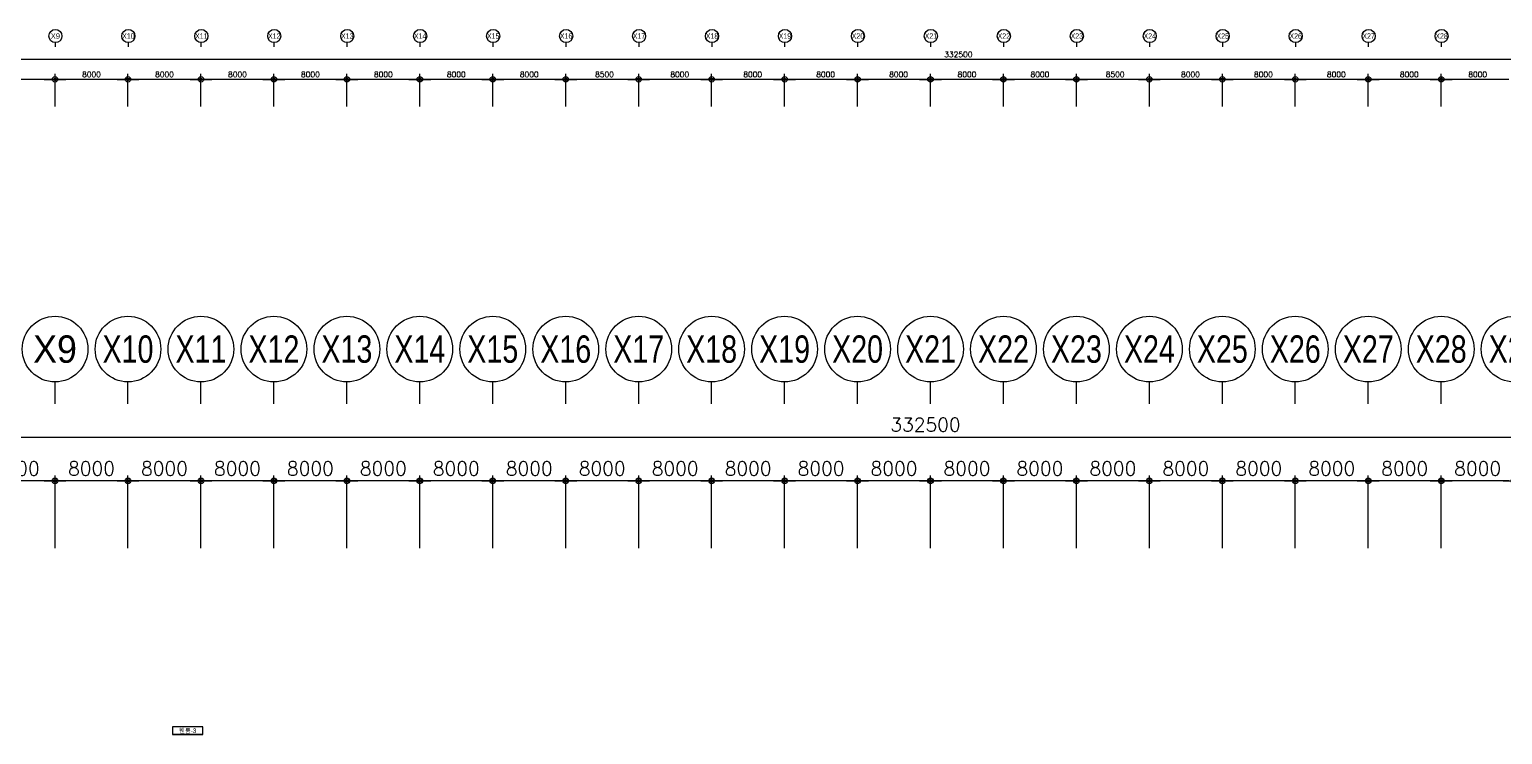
# Model space of a CAD drawing. Header units: millimetres. Extents: x -7614 to 421357, y 85218 to 341757.
# Drawn here: x 145365 to 306895, y 264495 to 341757 of the extents above; entities that cross this region are included whole.
import ezdxf
from ezdxf.enums import TextEntityAlignment as Align

# ---------------------------------------------------------------- set-up
doc = ezdxf.new("R2010")
doc.units = ezdxf.units.MM
doc.header["$LTSCALE"] = 600
doc.header["$MEASUREMENT"] = 0
doc.layers.get('0').update_dxf_attribs({"linetype": 'CONTINUOUS', "lineweight": 0})
doc.layers.get('DEFPOINTS').update_dxf_attribs({"linetype": 'CONTINUOUS'})
for name, color, linetype in [('e-plan', 9, 'CONTINUOUS'), ('e-room-box', 7, 'CONTINUOUS'), ('e-text', 6, 'CONTINUOUS')]:
    doc.layers.add(name, color=color, linetype=linetype)
doc.styles.add('htw', font='Dotum.ttf')
doc.styles.add('kiahn', font='romans.shx', dxfattribs={"bigfont": 'cadhs.shx'})
doc.styles.add('YS1-UNIT$0$kiahn', font='romans.shx', dxfattribs={"bigfont": 'WHGTXT.shx'})
doc.styles.add('돋움', font='Dotum.ttf')
doc.dimstyles.new('YS1-UNIT$0$KIAHN', dxfattribs={"dimscale": 0.5, "dimtxt": 2.5, "dimasz": 1, "dimexe": 1, "dimexo": 1, "dimgap": 1, "dimtad": 1, "dimdec": 0, "dimzin": 1, "dimdsep": 46, "dimtxsty": 'YS1-UNIT$0$kiahn', "dimblk1": 'YS1-UNIT$0$DIMDOT', "dimblk2": 'YS1-UNIT$0$DIMDOT', "dimsah": 1, "dimcen": 0, "dimadec": 0, "dimazin": 0, "dimtfac": 1, "dimtdec": 0, "dimtix": 1, "dimtmove": 2, "dimatfit": 3, "dimldrblk": 'YS1-UNIT$0$DIMDOT', "dimfxl": 1, "dimtolj": 1, "dimtzin": 1, "dimarcsym": 0})

# ---------------------------------------------------------------- blocks, each defined once
blk = doc.blocks.new('YS1-UNIT$0$DIMDOT')
blk.add_line((-2, 0), (2, 0))
for radius in [0.5, 0.25]:
    blk.add_circle((0, 0), radius)
blk = doc.blocks.new('*D24')
at = {"layer": 'DEFPOINTS', "color": 0, "transparency": 16777216}
for p in [(-275440, 34020), (-275440, 26034), (-266940, 26034)]:
    blk.add_point(p, dxfattribs=at)
at = {"layer": 'e-plan', "color": 0, "lineweight": -2, "transparency": 16777216}
for p, q in [((-275440, 26634), (-275440, 34620)), ((-267540, 34020), (-274840, 34020)), ((-266940, 26634), (-266940, 34620))]:
    blk.add_line(p, q, dxfattribs=at)
at = {"layer": 'e-plan', "color": 0, "lineweight": -2, "transparency": 16777216, "xscale": 600, "yscale": 600, "zscale": 600, "rotation": 180}
blk.add_blockref('YS1-UNIT$0$DIMDOT', (-275440, 34020), dxfattribs=at)
at = {"layer": 'e-plan', "color": 0, "lineweight": -2, "transparency": 16777216, "xscale": 600, "yscale": 600, "zscale": 600}
blk.add_blockref('YS1-UNIT$0$DIMDOT', (-266940, 34020), dxfattribs=at)
at = {"layer": 'e-plan', "color": 0, "transparency": 16777216, "insert": (-271190, 35370), "char_height": 1500, "attachment_point": 5, "style": 'kiahn'}
blk.add_mtext('\\A1;8500', dxfattribs=at)
blk = doc.blocks.new('*D25')
at = {"layer": 'DEFPOINTS', "color": 0, "transparency": 16777216}
for p in [(-266940, 34020), (-266940, 26034), (-258940, 26034)]:
    blk.add_point(p, dxfattribs=at)
at = {"layer": 'e-plan', "color": 0, "lineweight": -2, "transparency": 16777216}
for p, q in [((-266940, 26634), (-266940, 34620)), ((-259540, 34020), (-266340, 34020)), ((-258940, 26634), (-258940, 34620))]:
    blk.add_line(p, q, dxfattribs=at)
at = {"layer": 'e-plan', "color": 0, "lineweight": -2, "transparency": 16777216, "xscale": 600, "yscale": 600, "zscale": 600, "rotation": 180}
blk.add_blockref('YS1-UNIT$0$DIMDOT', (-266940, 34020), dxfattribs=at)
at = {"layer": 'e-plan', "color": 0, "lineweight": -2, "transparency": 16777216, "xscale": 600, "yscale": 600, "zscale": 600}
blk.add_blockref('YS1-UNIT$0$DIMDOT', (-258940, 34020), dxfattribs=at)
at = {"layer": 'e-plan', "color": 0, "transparency": 16777216, "insert": (-262940, 35370), "char_height": 1500, "attachment_point": 5, "style": 'kiahn'}
blk.add_mtext('\\A1;8000', dxfattribs=at)
blk = doc.blocks.new('*D26')
at = {"layer": 'DEFPOINTS', "color": 0, "transparency": 16777216}
for p in [(-250940, 34020), (-250940, 26034), (-242940, 26034)]:
    blk.add_point(p, dxfattribs=at)
at = {"layer": 'e-plan', "color": 0, "lineweight": -2, "transparency": 16777216}
for p, q in [((-250940, 26634), (-250940, 34620)), ((-243540, 34020), (-250340, 34020)), ((-242940, 26634), (-242940, 34620))]:
    blk.add_line(p, q, dxfattribs=at)
at = {"layer": 'e-plan', "color": 0, "lineweight": -2, "transparency": 16777216, "xscale": 600, "yscale": 600, "zscale": 600, "rotation": 180}
blk.add_blockref('YS1-UNIT$0$DIMDOT', (-250940, 34020), dxfattribs=at)
at = {"layer": 'e-plan', "color": 0, "lineweight": -2, "transparency": 16777216, "xscale": 600, "yscale": 600, "zscale": 600}
blk.add_blockref('YS1-UNIT$0$DIMDOT', (-242940, 34020), dxfattribs=at)
at = {"layer": 'e-plan', "color": 0, "transparency": 16777216, "insert": (-246940, 35370), "char_height": 1500, "attachment_point": 5, "style": 'kiahn'}
blk.add_mtext('\\A1;8000', dxfattribs=at)
blk = doc.blocks.new('*D27')
at = {"layer": 'DEFPOINTS', "color": 0, "transparency": 16777216}
for p in [(-258940, 34020), (-258940, 26034), (-250940, 26034)]:
    blk.add_point(p, dxfattribs=at)
at = {"layer": 'e-plan', "color": 0, "lineweight": -2, "transparency": 16777216}
for p, q in [((-258940, 26634), (-258940, 34620)), ((-251540, 34020), (-258340, 34020)), ((-250940, 26634), (-250940, 34620))]:
    blk.add_line(p, q, dxfattribs=at)
at = {"layer": 'e-plan', "color": 0, "lineweight": -2, "transparency": 16777216, "xscale": 600, "yscale": 600, "zscale": 600, "rotation": 180}
blk.add_blockref('YS1-UNIT$0$DIMDOT', (-258940, 34020), dxfattribs=at)
at = {"layer": 'e-plan', "color": 0, "lineweight": -2, "transparency": 16777216, "xscale": 600, "yscale": 600, "zscale": 600}
blk.add_blockref('YS1-UNIT$0$DIMDOT', (-250940, 34020), dxfattribs=at)
at = {"layer": 'e-plan', "color": 0, "transparency": 16777216, "insert": (-254940, 35370), "char_height": 1500, "attachment_point": 5, "style": 'kiahn'}
blk.add_mtext('\\A1;8000', dxfattribs=at)
blk = doc.blocks.new('*D28')
at = {"layer": 'DEFPOINTS', "color": 0, "transparency": 16777216}
for p in [(-242940, 34020), (-242940, 26034), (-234940, 26034)]:
    blk.add_point(p, dxfattribs=at)
at = {"layer": 'e-plan', "color": 0, "lineweight": -2, "transparency": 16777216}
for p, q in [((-242940, 26634), (-242940, 34620)), ((-235540, 34020), (-242340, 34020)), ((-234940, 26634), (-234940, 34620))]:
    blk.add_line(p, q, dxfattribs=at)
at = {"layer": 'e-plan', "color": 0, "lineweight": -2, "transparency": 16777216, "xscale": 600, "yscale": 600, "zscale": 600, "rotation": 180}
blk.add_blockref('YS1-UNIT$0$DIMDOT', (-242940, 34020), dxfattribs=at)
at = {"layer": 'e-plan', "color": 0, "lineweight": -2, "transparency": 16777216, "xscale": 600, "yscale": 600, "zscale": 600}
blk.add_blockref('YS1-UNIT$0$DIMDOT', (-234940, 34020), dxfattribs=at)
at = {"layer": 'e-plan', "color": 0, "transparency": 16777216, "insert": (-238940, 35370), "char_height": 1500, "attachment_point": 5, "style": 'kiahn'}
blk.add_mtext('\\A1;8000', dxfattribs=at)
blk = doc.blocks.new('*D29')
at = {"layer": 'DEFPOINTS', "color": 0, "transparency": 16777216}
for p in [(-234940, 34020), (-234940, 26034), (-226940, 26034)]:
    blk.add_point(p, dxfattribs=at)
at = {"layer": 'e-plan', "color": 0, "lineweight": -2, "transparency": 16777216}
for p, q in [((-234940, 26634), (-234940, 34620)), ((-227540, 34020), (-234340, 34020)), ((-226940, 26634), (-226940, 34620))]:
    blk.add_line(p, q, dxfattribs=at)
at = {"layer": 'e-plan', "color": 0, "lineweight": -2, "transparency": 16777216, "xscale": 600, "yscale": 600, "zscale": 600, "rotation": 180}
blk.add_blockref('YS1-UNIT$0$DIMDOT', (-234940, 34020), dxfattribs=at)
at = {"layer": 'e-plan', "color": 0, "lineweight": -2, "transparency": 16777216, "xscale": 600, "yscale": 600, "zscale": 600}
blk.add_blockref('YS1-UNIT$0$DIMDOT', (-226940, 34020), dxfattribs=at)
at = {"layer": 'e-plan', "color": 0, "transparency": 16777216, "insert": (-230940, 35370), "char_height": 1500, "attachment_point": 5, "style": 'kiahn'}
blk.add_mtext('\\A1;8000', dxfattribs=at)
blk = doc.blocks.new('*D30')
at = {"layer": 'DEFPOINTS', "color": 0, "transparency": 16777216}
for p in [(-210940, 34020), (-210940, 26034), (-202940, 26034)]:
    blk.add_point(p, dxfattribs=at)
at = {"layer": 'e-plan', "color": 0, "lineweight": -2, "transparency": 16777216}
for p, q in [((-210940, 26634), (-210940, 34620)), ((-203540, 34020), (-210340, 34020)), ((-202940, 26634), (-202940, 34620))]:
    blk.add_line(p, q, dxfattribs=at)
at = {"layer": 'e-plan', "color": 0, "lineweight": -2, "transparency": 16777216, "xscale": 600, "yscale": 600, "zscale": 600, "rotation": 180}
blk.add_blockref('YS1-UNIT$0$DIMDOT', (-210940, 34020), dxfattribs=at)
at = {"layer": 'e-plan', "color": 0, "lineweight": -2, "transparency": 16777216, "xscale": 600, "yscale": 600, "zscale": 600}
blk.add_blockref('YS1-UNIT$0$DIMDOT', (-202940, 34020), dxfattribs=at)
at = {"layer": 'e-plan', "color": 0, "transparency": 16777216, "insert": (-206940, 35370), "char_height": 1500, "attachment_point": 5, "style": 'kiahn'}
blk.add_mtext('\\A1;8000', dxfattribs=at)
blk = doc.blocks.new('*D31')
at = {"layer": 'DEFPOINTS', "color": 0, "transparency": 16777216}
for p in [(-226940, 34020), (-226940, 26034), (-218940, 26034)]:
    blk.add_point(p, dxfattribs=at)
at = {"layer": 'e-plan', "color": 0, "lineweight": -2, "transparency": 16777216}
for p, q in [((-226940, 26634), (-226940, 34620)), ((-219540, 34020), (-226340, 34020)), ((-218940, 26634), (-218940, 34620))]:
    blk.add_line(p, q, dxfattribs=at)
at = {"layer": 'e-plan', "color": 0, "lineweight": -2, "transparency": 16777216, "xscale": 600, "yscale": 600, "zscale": 600, "rotation": 180}
blk.add_blockref('YS1-UNIT$0$DIMDOT', (-226940, 34020), dxfattribs=at)
at = {"layer": 'e-plan', "color": 0, "lineweight": -2, "transparency": 16777216, "xscale": 600, "yscale": 600, "zscale": 600}
blk.add_blockref('YS1-UNIT$0$DIMDOT', (-218940, 34020), dxfattribs=at)
at = {"layer": 'e-plan', "color": 0, "transparency": 16777216, "insert": (-222940, 35370), "char_height": 1500, "attachment_point": 5, "style": 'kiahn'}
blk.add_mtext('\\A1;8000', dxfattribs=at)
blk = doc.blocks.new('*D32')
at = {"layer": 'DEFPOINTS', "color": 0, "transparency": 16777216}
for p in [(-218940, 34020), (-218940, 26034), (-210940, 26034)]:
    blk.add_point(p, dxfattribs=at)
at = {"layer": 'e-plan', "color": 0, "lineweight": -2, "transparency": 16777216}
for p, q in [((-218940, 26634), (-218940, 34620)), ((-211540, 34020), (-218340, 34020)), ((-210940, 26634), (-210940, 34620))]:
    blk.add_line(p, q, dxfattribs=at)
at = {"layer": 'e-plan', "color": 0, "lineweight": -2, "transparency": 16777216, "xscale": 600, "yscale": 600, "zscale": 600, "rotation": 180}
blk.add_blockref('YS1-UNIT$0$DIMDOT', (-218940, 34020), dxfattribs=at)
at = {"layer": 'e-plan', "color": 0, "lineweight": -2, "transparency": 16777216, "xscale": 600, "yscale": 600, "zscale": 600}
blk.add_blockref('YS1-UNIT$0$DIMDOT', (-210940, 34020), dxfattribs=at)
at = {"layer": 'e-plan', "color": 0, "transparency": 16777216, "insert": (-214940, 35370), "char_height": 1500, "attachment_point": 5, "style": 'kiahn'}
blk.add_mtext('\\A1;8000', dxfattribs=at)
blk = doc.blocks.new('*D33')
at = {"layer": 'DEFPOINTS', "color": 0, "transparency": 16777216}
for p in [(-194940, 34020), (-194940, 26034), (-186940, 26034)]:
    blk.add_point(p, dxfattribs=at)
at = {"layer": 'e-plan', "color": 0, "lineweight": -2, "transparency": 16777216}
for p, q in [((-194940, 26634), (-194940, 34620)), ((-187540, 34020), (-194340, 34020)), ((-186940, 26634), (-186940, 34620))]:
    blk.add_line(p, q, dxfattribs=at)
at = {"layer": 'e-plan', "color": 0, "lineweight": -2, "transparency": 16777216, "xscale": 600, "yscale": 600, "zscale": 600, "rotation": 180}
blk.add_blockref('YS1-UNIT$0$DIMDOT', (-194940, 34020), dxfattribs=at)
at = {"layer": 'e-plan', "color": 0, "lineweight": -2, "transparency": 16777216, "xscale": 600, "yscale": 600, "zscale": 600}
blk.add_blockref('YS1-UNIT$0$DIMDOT', (-186940, 34020), dxfattribs=at)
at = {"layer": 'e-plan', "color": 0, "transparency": 16777216, "insert": (-190940, 35370), "char_height": 1500, "attachment_point": 5, "style": 'kiahn'}
blk.add_mtext('\\A1;8000', dxfattribs=at)
blk = doc.blocks.new('*D34')
at = {"layer": 'DEFPOINTS', "color": 0, "transparency": 16777216}
for p in [(-202940, 34020), (-202940, 26034), (-194940, 26034)]:
    blk.add_point(p, dxfattribs=at)
at = {"layer": 'e-plan', "color": 0, "lineweight": -2, "transparency": 16777216}
for p, q in [((-202940, 26634), (-202940, 34620)), ((-195540, 34020), (-202340, 34020)), ((-194940, 26634), (-194940, 34620))]:
    blk.add_line(p, q, dxfattribs=at)
at = {"layer": 'e-plan', "color": 0, "lineweight": -2, "transparency": 16777216, "xscale": 600, "yscale": 600, "zscale": 600, "rotation": 180}
blk.add_blockref('YS1-UNIT$0$DIMDOT', (-202940, 34020), dxfattribs=at)
at = {"layer": 'e-plan', "color": 0, "lineweight": -2, "transparency": 16777216, "xscale": 600, "yscale": 600, "zscale": 600}
blk.add_blockref('YS1-UNIT$0$DIMDOT', (-194940, 34020), dxfattribs=at)
at = {"layer": 'e-plan', "color": 0, "transparency": 16777216, "insert": (-198940, 35370), "char_height": 1500, "attachment_point": 5, "style": 'kiahn'}
blk.add_mtext('\\A1;8000', dxfattribs=at)
blk = doc.blocks.new('*D35')
at = {"layer": 'DEFPOINTS', "color": 0, "transparency": 16777216}
for p in [(-186940, 34020), (-186940, 26034), (-178940, 26034)]:
    blk.add_point(p, dxfattribs=at)
at = {"layer": 'e-plan', "color": 0, "lineweight": -2, "transparency": 16777216}
for p, q in [((-186940, 26634), (-186940, 34620)), ((-179540, 34020), (-186340, 34020)), ((-178940, 26634), (-178940, 34620))]:
    blk.add_line(p, q, dxfattribs=at)
at = {"layer": 'e-plan', "color": 0, "lineweight": -2, "transparency": 16777216, "xscale": 600, "yscale": 600, "zscale": 600, "rotation": 180}
blk.add_blockref('YS1-UNIT$0$DIMDOT', (-186940, 34020), dxfattribs=at)
at = {"layer": 'e-plan', "color": 0, "lineweight": -2, "transparency": 16777216, "xscale": 600, "yscale": 600, "zscale": 600}
blk.add_blockref('YS1-UNIT$0$DIMDOT', (-178940, 34020), dxfattribs=at)
at = {"layer": 'e-plan', "color": 0, "transparency": 16777216, "insert": (-182940, 35370), "char_height": 1500, "attachment_point": 5, "style": 'kiahn'}
blk.add_mtext('\\A1;8000', dxfattribs=at)
blk = doc.blocks.new('*D36')
at = {"layer": 'DEFPOINTS', "color": 0, "transparency": 16777216}
for p in [(-178940, 34020), (-178940, 26034), (-170940, 26034)]:
    blk.add_point(p, dxfattribs=at)
at = {"layer": 'e-plan', "color": 0, "lineweight": -2, "transparency": 16777216}
for p, q in [((-178940, 26634), (-178940, 34620)), ((-171540, 34020), (-178340, 34020)), ((-170940, 26634), (-170940, 34620))]:
    blk.add_line(p, q, dxfattribs=at)
at = {"layer": 'e-plan', "color": 0, "lineweight": -2, "transparency": 16777216, "xscale": 600, "yscale": 600, "zscale": 600, "rotation": 180}
blk.add_blockref('YS1-UNIT$0$DIMDOT', (-178940, 34020), dxfattribs=at)
at = {"layer": 'e-plan', "color": 0, "lineweight": -2, "transparency": 16777216, "xscale": 600, "yscale": 600, "zscale": 600}
blk.add_blockref('YS1-UNIT$0$DIMDOT', (-170940, 34020), dxfattribs=at)
at = {"layer": 'e-plan', "color": 0, "transparency": 16777216, "insert": (-174940, 35370), "char_height": 1500, "attachment_point": 5, "style": 'kiahn'}
blk.add_mtext('\\A1;8000', dxfattribs=at)
blk = doc.blocks.new('*D37')
at = {"layer": 'DEFPOINTS', "color": 0, "transparency": 16777216}
for p in [(-154940, 34020), (-154940, 26034), (-146940, 26034)]:
    blk.add_point(p, dxfattribs=at)
at = {"layer": 'e-plan', "color": 0, "lineweight": -2, "transparency": 16777216}
for p, q in [((-154940, 26634), (-154940, 34620)), ((-147540, 34020), (-154340, 34020)), ((-146940, 26634), (-146940, 34620))]:
    blk.add_line(p, q, dxfattribs=at)
at = {"layer": 'e-plan', "color": 0, "lineweight": -2, "transparency": 16777216, "xscale": 600, "yscale": 600, "zscale": 600, "rotation": 180}
blk.add_blockref('YS1-UNIT$0$DIMDOT', (-154940, 34020), dxfattribs=at)
at = {"layer": 'e-plan', "color": 0, "lineweight": -2, "transparency": 16777216, "xscale": 600, "yscale": 600, "zscale": 600}
blk.add_blockref('YS1-UNIT$0$DIMDOT', (-146940, 34020), dxfattribs=at)
at = {"layer": 'e-plan', "color": 0, "transparency": 16777216, "insert": (-150940, 35370), "char_height": 1500, "attachment_point": 5, "style": 'kiahn'}
blk.add_mtext('\\A1;8000', dxfattribs=at)
blk = doc.blocks.new('*D38')
at = {"layer": 'DEFPOINTS', "color": 0, "transparency": 16777216}
for p in [(-170940, 34020), (-170940, 26034), (-162940, 26034)]:
    blk.add_point(p, dxfattribs=at)
at = {"layer": 'e-plan', "color": 0, "lineweight": -2, "transparency": 16777216}
for p, q in [((-170940, 26634), (-170940, 34620)), ((-163540, 34020), (-170340, 34020)), ((-162940, 26634), (-162940, 34620))]:
    blk.add_line(p, q, dxfattribs=at)
at = {"layer": 'e-plan', "color": 0, "lineweight": -2, "transparency": 16777216, "xscale": 600, "yscale": 600, "zscale": 600, "rotation": 180}
blk.add_blockref('YS1-UNIT$0$DIMDOT', (-170940, 34020), dxfattribs=at)
at = {"layer": 'e-plan', "color": 0, "lineweight": -2, "transparency": 16777216, "xscale": 600, "yscale": 600, "zscale": 600}
blk.add_blockref('YS1-UNIT$0$DIMDOT', (-162940, 34020), dxfattribs=at)
at = {"layer": 'e-plan', "color": 0, "transparency": 16777216, "insert": (-166940, 35370), "char_height": 1500, "attachment_point": 5, "style": 'kiahn'}
blk.add_mtext('\\A1;8000', dxfattribs=at)
blk = doc.blocks.new('*D39')
at = {"layer": 'DEFPOINTS', "color": 0, "transparency": 16777216}
for p in [(-162940, 34020), (-162940, 26034), (-154940, 26034)]:
    blk.add_point(p, dxfattribs=at)
at = {"layer": 'e-plan', "color": 0, "lineweight": -2, "transparency": 16777216}
for p, q in [((-162940, 26634), (-162940, 34620)), ((-155540, 34020), (-162340, 34020)), ((-154940, 26634), (-154940, 34620))]:
    blk.add_line(p, q, dxfattribs=at)
at = {"layer": 'e-plan', "color": 0, "lineweight": -2, "transparency": 16777216, "xscale": 600, "yscale": 600, "zscale": 600, "rotation": 180}
blk.add_blockref('YS1-UNIT$0$DIMDOT', (-162940, 34020), dxfattribs=at)
at = {"layer": 'e-plan', "color": 0, "lineweight": -2, "transparency": 16777216, "xscale": 600, "yscale": 600, "zscale": 600}
blk.add_blockref('YS1-UNIT$0$DIMDOT', (-154940, 34020), dxfattribs=at)
at = {"layer": 'e-plan', "color": 0, "transparency": 16777216, "insert": (-158940, 35370), "char_height": 1500, "attachment_point": 5, "style": 'kiahn'}
blk.add_mtext('\\A1;8000', dxfattribs=at)
blk = doc.blocks.new('*D40')
at = {"layer": 'DEFPOINTS', "color": 0, "transparency": 16777216}
for p in [(-146940, 34020), (-146940, 26034), (-138940, 26034)]:
    blk.add_point(p, dxfattribs=at)
at = {"layer": 'e-plan', "color": 0, "lineweight": -2, "transparency": 16777216}
for p, q in [((-146940, 26634), (-146940, 34620)), ((-139540, 34020), (-146340, 34020)), ((-138940, 26634), (-138940, 34620))]:
    blk.add_line(p, q, dxfattribs=at)
at = {"layer": 'e-plan', "color": 0, "lineweight": -2, "transparency": 16777216, "xscale": 600, "yscale": 600, "zscale": 600, "rotation": 180}
blk.add_blockref('YS1-UNIT$0$DIMDOT', (-146940, 34020), dxfattribs=at)
at = {"layer": 'e-plan', "color": 0, "lineweight": -2, "transparency": 16777216, "xscale": 600, "yscale": 600, "zscale": 600}
blk.add_blockref('YS1-UNIT$0$DIMDOT', (-138940, 34020), dxfattribs=at)
at = {"layer": 'e-plan', "color": 0, "transparency": 16777216, "insert": (-142940, 35370), "char_height": 1500, "attachment_point": 5, "style": 'kiahn'}
blk.add_mtext('\\A1;8000', dxfattribs=at)
blk = doc.blocks.new('*D41')
at = {"layer": 'DEFPOINTS', "color": 0, "transparency": 16777216}
for p in [(-138940, 34020), (-138940, 26034), (-130940, 26034)]:
    blk.add_point(p, dxfattribs=at)
at = {"layer": 'e-plan', "color": 0, "lineweight": -2, "transparency": 16777216}
for p, q in [((-138940, 26634), (-138940, 34620)), ((-131540, 34020), (-138340, 34020)), ((-130940, 26634), (-130940, 34620))]:
    blk.add_line(p, q, dxfattribs=at)
at = {"layer": 'e-plan', "color": 0, "lineweight": -2, "transparency": 16777216, "xscale": 600, "yscale": 600, "zscale": 600, "rotation": 180}
blk.add_blockref('YS1-UNIT$0$DIMDOT', (-138940, 34020), dxfattribs=at)
at = {"layer": 'e-plan', "color": 0, "lineweight": -2, "transparency": 16777216, "xscale": 600, "yscale": 600, "zscale": 600}
blk.add_blockref('YS1-UNIT$0$DIMDOT', (-130940, 34020), dxfattribs=at)
at = {"layer": 'e-plan', "color": 0, "transparency": 16777216, "insert": (-134940, 35370), "char_height": 1500, "attachment_point": 5, "style": 'kiahn'}
blk.add_mtext('\\A1;8000', dxfattribs=at)
blk = doc.blocks.new('*D42')
at = {"layer": 'DEFPOINTS', "color": 0, "transparency": 16777216}
for p in [(-130940, 34020), (-130940, 26034), (-122940, 26034)]:
    blk.add_point(p, dxfattribs=at)
at = {"layer": 'e-plan', "color": 0, "lineweight": -2, "transparency": 16777216}
for p, q in [((-130940, 26634), (-130940, 34620)), ((-123540, 34020), (-130340, 34020)), ((-122940, 26634), (-122940, 34620))]:
    blk.add_line(p, q, dxfattribs=at)
at = {"layer": 'e-plan', "color": 0, "lineweight": -2, "transparency": 16777216, "xscale": 600, "yscale": 600, "zscale": 600, "rotation": 180}
blk.add_blockref('YS1-UNIT$0$DIMDOT', (-130940, 34020), dxfattribs=at)
at = {"layer": 'e-plan', "color": 0, "lineweight": -2, "transparency": 16777216, "xscale": 600, "yscale": 600, "zscale": 600}
blk.add_blockref('YS1-UNIT$0$DIMDOT', (-122940, 34020), dxfattribs=at)
at = {"layer": 'e-plan', "color": 0, "transparency": 16777216, "insert": (-126940, 35370), "char_height": 1500, "attachment_point": 5, "style": 'kiahn'}
blk.add_mtext('\\A1;8000', dxfattribs=at)
blk = doc.blocks.new('*D44')
at = {"layer": 'DEFPOINTS', "color": 0, "transparency": 16777216}
for p in [(-122940, 34020), (-122940, 26034), (-114940, 26034)]:
    blk.add_point(p, dxfattribs=at)
at = {"layer": 'e-plan', "color": 0, "lineweight": -2, "transparency": 16777216}
for p, q in [((-122940, 26634), (-122940, 34620)), ((-115540, 34020), (-122340, 34020)), ((-114940, 26634), (-114940, 34620))]:
    blk.add_line(p, q, dxfattribs=at)
at = {"layer": 'e-plan', "color": 0, "lineweight": -2, "transparency": 16777216, "xscale": 600, "yscale": 600, "zscale": 600, "rotation": 180}
blk.add_blockref('YS1-UNIT$0$DIMDOT', (-122940, 34020), dxfattribs=at)
at = {"layer": 'e-plan', "color": 0, "lineweight": -2, "transparency": 16777216, "xscale": 600, "yscale": 600, "zscale": 600}
blk.add_blockref('YS1-UNIT$0$DIMDOT', (-114940, 34020), dxfattribs=at)
at = {"layer": 'e-plan', "color": 0, "transparency": 16777216, "insert": (-118940, 35370), "char_height": 1500, "attachment_point": 5, "style": 'kiahn'}
blk.add_mtext('\\A1;8000', dxfattribs=at)
blk = doc.blocks.new('*D45')
at = {"layer": 'DEFPOINTS', "color": 0, "transparency": 16777216}
for p in [(-114940, 34020), (-114940, 26034), (-106940, 26034)]:
    blk.add_point(p, dxfattribs=at)
at = {"layer": 'e-plan', "color": 0, "lineweight": -2, "transparency": 16777216}
for p, q in [((-114940, 26634), (-114940, 34620)), ((-107540, 34020), (-114340, 34020)), ((-106940, 26634), (-106940, 34620))]:
    blk.add_line(p, q, dxfattribs=at)
at = {"layer": 'e-plan', "color": 0, "lineweight": -2, "transparency": 16777216, "xscale": 600, "yscale": 600, "zscale": 600, "rotation": 180}
blk.add_blockref('YS1-UNIT$0$DIMDOT', (-114940, 34020), dxfattribs=at)
at = {"layer": 'e-plan', "color": 0, "lineweight": -2, "transparency": 16777216, "xscale": 600, "yscale": 600, "zscale": 600}
blk.add_blockref('YS1-UNIT$0$DIMDOT', (-106940, 34020), dxfattribs=at)
at = {"layer": 'e-plan', "color": 0, "transparency": 16777216, "insert": (-110940, 35370), "char_height": 1500, "attachment_point": 5, "style": 'kiahn'}
blk.add_mtext('\\A1;8000', dxfattribs=at)
blk = doc.blocks.new('b')
at = {"layer": 'e-plan'}
blk.add_line((0, 0), (0, 4), dxfattribs=at)
blk.add_circle((0, 10), 6, dxfattribs=at)
blk = doc.blocks.new('*D63')
at = {"layer": 'DEFPOINTS', "color": 0, "transparency": 16777216}
for p in [(-5240, 38820), (-337740, 26034), (-5240, 26034)]:
    blk.add_point(p, dxfattribs=at)
at = {"layer": 'e-plan', "color": 0, "lineweight": -2, "transparency": 16777216}
for p, q in [((-337740, 26634), (-337740, 39420)), ((-337140, 38820), (-5840, 38820)), ((-5240, 26634), (-5240, 39420))]:
    blk.add_line(p, q, dxfattribs=at)
at = {"layer": 'e-plan', "color": 0, "lineweight": -2, "transparency": 16777216, "xscale": 600, "yscale": 600, "zscale": 600, "rotation": 180}
blk.add_blockref('YS1-UNIT$0$DIMDOT', (-337740, 38820), dxfattribs=at)
at = {"layer": 'e-plan', "color": 0, "lineweight": -2, "transparency": 16777216, "xscale": 600, "yscale": 600, "zscale": 600}
blk.add_blockref('YS1-UNIT$0$DIMDOT', (-5240, 38820), dxfattribs=at)
at = {"layer": 'e-plan', "color": 0, "transparency": 16777216, "insert": (-171490, 40170), "char_height": 1500, "attachment_point": 5, "style": 'kiahn'}
blk.add_mtext('\\A1;332500', dxfattribs=at)
blk = doc.blocks.new('A$C322519D2')
at = {"layer": 'e-plan', "xscale": 600, "yscale": 600, "zscale": 600}
for p in [(-266940, 42456.3), (-258940, 42456.3), (-250940, 42456.3), (-242940, 42456.3), (-234940, 42456.3), (-226940, 42456.3), (-218940, 42456.3), (-210940, 42456.3), (-202940, 42456.3), (-194940, 42456.3), (-186940, 42456.3), (-178940, 42456.3), (-170940, 42456.3), (-162940, 42456.3), (-154940, 42456.3), (-146940, 42456.3), (-138940, 42456.3), (-130940, 42456.3), (-122940, 42456.3), (-114940, 42456.3), (-106940, 42456.3)]:
    blk.add_blockref('b', p, dxfattribs=at)
at = {"layer": 'e-plan', "style": 'htw'}
blk.add_text('X9', height=3000, dxfattribs=at).set_placement((-266940, 48456.3), align=Align.MIDDLE_CENTER)
at = {"layer": 'e-plan', "style": 'htw', "width": 0.8}
for s, p in [('X10', (-258940, 48456.3)), ('X11', (-250940, 48456.3)), ('X12', (-242940, 48456.3)), ('X13', (-234940, 48456.3)), ('X14', (-226940, 48456.3)), ('X15', (-218940, 48456.3)), ('X16', (-210940, 48456.3)), ('X17', (-202940, 48456.3)), ('X18', (-194940, 48456.3)), ('X19', (-186940, 48456.3)), ('X20', (-178940, 48456.3)), ('X21', (-170940, 48456.3)), ('X22', (-162940, 48456.3)), ('X23', (-154940, 48456.3)), ('X24', (-146940, 48456.3)), ('X25', (-138940, 48456.3)), ('X26', (-130940, 48456.3)), ('X27', (-122940, 48456.3)), ('X28', (-114940, 48456.3)), ('X29', (-106940, 48456.3))]:
    blk.add_text(s, height=3000, dxfattribs=at).set_placement(p, align=Align.MIDDLE_CENTER)
at = {"layer": 'e-plan'}
dim = blk.add_linear_dim(base=(-5240, 38819.6), p1=(-337740, 26034.3), p2=(-5240, 26034.3), angle=180, dimstyle='YS1-UNIT$0$KIAHN', override={"dimscale": 600, "dimtxsty": 'kiahn'}, dxfattribs=at)
dim.commit()
dim.dimension.update_dxf_attribs({"geometry": '*D63', "text_midpoint": (-171490, 40169.6)})
for base, p1, p2, picture, middle in [((-275440, 34019.6), (-266940, 26034.3), (-275440, 26034.3), '*D24', (-271190, 35369.6)), ((-266940, 34019.6), (-258940, 26034.3), (-266940, 26034.3), '*D25', (-262940, 35369.6)), ((-258940, 34019.6), (-250940, 26034.3), (-258940, 26034.3), '*D27', (-254940, 35369.6)), ((-250940, 34019.6), (-242940, 26034.3), (-250940, 26034.3), '*D26', (-246940, 35369.6)), ((-242940, 34019.6), (-234940, 26034.3), (-242940, 26034.3), '*D28', (-238940, 35369.6)), ((-234940, 34019.6), (-226940, 26034.3), (-234940, 26034.3), '*D29', (-230940, 35369.6)), ((-226940, 34019.6), (-218940, 26034.3), (-226940, 26034.3), '*D31', (-222940, 35369.6)), ((-218940, 34019.6), (-210940, 26034.3), (-218940, 26034.3), '*D32', (-214940, 35369.6)), ((-210940, 34019.6), (-202940, 26034.3), (-210940, 26034.3), '*D30', (-206940, 35369.6)), ((-202940, 34019.6), (-194940, 26034.3), (-202940, 26034.3), '*D34', (-198940, 35369.6)), ((-194940, 34019.6), (-186940, 26034.3), (-194940, 26034.3), '*D33', (-190940, 35369.6)), ((-186940, 34019.6), (-178940, 26034.3), (-186940, 26034.3), '*D35', (-182940, 35369.6)), ((-178940, 34019.6), (-170940, 26034.3), (-178940, 26034.3), '*D36', (-174940, 35369.6)), ((-170940, 34019.6), (-162940, 26034.3), (-170940, 26034.3), '*D38', (-166940, 35369.6)), ((-162940, 34019.6), (-154940, 26034.3), (-162940, 26034.3), '*D39', (-158940, 35369.6)), ((-154940, 34019.6), (-146940, 26034.3), (-154940, 26034.3), '*D37', (-150940, 35369.6)), ((-146940, 34019.6), (-138940, 26034.3), (-146940, 26034.3), '*D40', (-142940, 35369.6)), ((-138940, 34019.6), (-130940, 26034.3), (-138940, 26034.3), '*D41', (-134940, 35369.6)), ((-130940, 34019.6), (-122940, 26034.3), (-130940, 26034.3), '*D42', (-126940, 35369.6)), ((-122940, 34019.6), (-114940, 26034.3), (-122940, 26034.3), '*D44', (-118940, 35369.6)), ((-114940, 34019.6), (-106940, 26034.3), (-114940, 26034.3), '*D45', (-110940, 35369.6))]:
    dim = blk.add_linear_dim(base=base, p1=p1, p2=p2, dimstyle='YS1-UNIT$0$KIAHN', override={"dimscale": 600, "dimtxsty": 'kiahn'}, dxfattribs=at)
    dim.commit()
    dim.dimension.update_dxf_attribs({"geometry": picture, "text_midpoint": middle})

msp = doc.modelspace()

# ---------------------------------------------------------------- linework, layer by layer
at = {"layer": 'e-plan'}
for p, q in [((148211, 339837), (148211, 340317)), ((156211, 339837), (156211, 340317)), ((164211, 339837), (164211, 340317)), ((172211, 339837), (172211, 340317)), ((180211, 339837), (180211, 340317)), ((188211, 339837), (188211, 340317)), ((196211, 339837), (196211, 340317)), ((204211, 339837), (204211, 340317)), ((212211, 339837), (212211, 340317)), ((220211, 339837), (220211, 340317)), ((228211, 339837), (228211, 340317)), ((236211, 339837), (236211, 340317)), ((244211, 339837), (244211, 340317)), ((252211, 339837), (252211, 340317)), ((260211, 339837), (260211, 340317)), ((268211, 339837), (268211, 340317)), ((276211, 339837), (276211, 340317)), ((284211, 339837), (284211, 340317)), ((292211, 339837), (292211, 340317)), ((300211, 339837), (300211, 340317)), ((409270, 338455), (77970, 338455)), ((147570, 336292), (140270, 336292)), ((148170, 333327), (148170, 336892)), ((148170, 333327), (148170, 336892)), ((155570, 336292), (148770, 336292)), ((156170, 333327), (156170, 336892)), ((156170, 333327), (156170, 336892)), ((163570, 336292), (156770, 336292)), ((164170, 333327), (164170, 336892)), ((164170, 333327), (164170, 336892)), ((171570, 336292), (164770, 336292)), ((172170, 333327), (172170, 336892)), ((172170, 333327), (172170, 336892)), ((179570, 336292), (172770, 336292)), ((180170, 333327), (180170, 336892)), ((180170, 333327), (180170, 336892)), ((187570, 336292), (180770, 336292)), ((188170, 333327), (188170, 336892)), ((188170, 333327), (188170, 336892)), ((195570, 336292), (188770, 336292)), ((196170, 333327), (196170, 336892)), ((196170, 333327), (196170, 336892)), ((203570, 336292), (196770, 336292)), ((204170, 333327), (204170, 336892)), ((204170, 333327), (204170, 336892)), ((211570, 336292), (204770, 336292)), ((212170, 333327), (212170, 336892)), ((212170, 333327), (212170, 336892)), ((219570, 336292), (212770, 336292)), ((220170, 333327), (220170, 336892)), ((220170, 333327), (220170, 336892)), ((227570, 336292), (220770, 336292)), ((228170, 333327), (228170, 336892)), ((228170, 333327), (228170, 336892)), ((235570, 336292), (228770, 336292)), ((236170, 333327), (236170, 336892)), ((236170, 333327), (236170, 336892)), ((243570, 336292), (236770, 336292)), ((244170, 333327), (244170, 336892)), ((244170, 333327), (244170, 336892)), ((251570, 336292), (244770, 336292)), ((252170, 333327), (252170, 336892)), ((252170, 333327), (252170, 336892)), ((259570, 336292), (252770, 336292)), ((260170, 333327), (260170, 336892)), ((260170, 333327), (260170, 336892)), ((267570, 336292), (260770, 336292)), ((268170, 333327), (268170, 336892)), ((268170, 333327), (268170, 336892)), ((275570, 336292), (268770, 336292)), ((276170, 333327), (276170, 336892)), ((283570, 336292), (276770, 336292)), ((284170, 333327), (284170, 336892)), ((284170, 333327), (284170, 336892)), ((291570, 336292), (284770, 336292)), ((292170, 333327), (292170, 336892)), ((292170, 333327), (292170, 336892)), ((299570, 336292), (292770, 336292)), ((300170, 333327), (300170, 336892)), ((300170, 333327), (300170, 336892)), ((307570, 336292), (300770, 336292))]:
    msp.add_line(p, q, dxfattribs=at)
for centre in [(148211, 341037), (156211, 341037), (164211, 341037), (172211, 341037), (180211, 341037), (188211, 341037), (196211, 341037), (204211, 341037), (212211, 341037), (220211, 341037), (228211, 341037), (236211, 341037), (244211, 341037), (252211, 341037), (260211, 341037), (268211, 341037), (276211, 341037), (284211, 341037), (292211, 341037), (300211, 341037)]:
    msp.add_circle(centre, 720, dxfattribs=at)
at = {"layer": 'e-room-box'}
for p, q in [((164379, 265328), (161045, 265328)), ((161045, 265328), (161045, 264495)), ((164379, 264495), (164379, 265328)), ((164379, 264495), (161045, 264495)), ((161045, 264495), (164379, 264495))]:
    msp.add_line(p, q, dxfattribs=at)

# ---------------------------------------------------------------- block references
at = {"layer": 'e-plan', "xscale": 600, "yscale": 600, "zscale": 600, "rotation": 180}
for p in [(148170, 336292), (156170, 336292), (164170, 336292), (172170, 336292), (180170, 336292), (188170, 336292), (196170, 336292), (204170, 336292), (212170, 336292), (220170, 336292), (228170, 336292), (236170, 336292), (244170, 336292), (252170, 336292), (260170, 336292), (268170, 336292), (276170, 336292), (284170, 336292), (292170, 336292), (300170, 336292)]:
    msp.add_blockref('YS1-UNIT$0$DIMDOT', p, dxfattribs=at)
at = {"layer": 'e-plan', "xscale": 600, "yscale": 600, "zscale": 600}
for p in [(148170, 336292), (156170, 336292), (164170, 336292), (172170, 336292), (180170, 336292), (188170, 336292), (196170, 336292), (204170, 336292), (212170, 336292), (220170, 336292), (228170, 336292), (236170, 336292), (244170, 336292), (252170, 336292), (260170, 336292), (268170, 336292), (276170, 336292), (284170, 336292), (292170, 336292), (300170, 336292)]:
    msp.add_blockref('YS1-UNIT$0$DIMDOT', p, dxfattribs=at)
at = {"layer": 'e-plan'}
msp.add_blockref('A$C322519D2', (415110, 258277), dxfattribs=at)

# ---------------------------------------------------------------- texts
at = {"layer": 'e-plan', "style": '돋움'}
msp.add_text('X9', height=600, dxfattribs=at).set_placement((148211, 341037), align=Align.MIDDLE_CENTER)
at = {"layer": 'e-plan', "style": '돋움', "width": 0.8}
for s, p in [('X10', (156211, 341037)), ('X11', (164211, 341037)), ('X12', (172211, 341037)), ('X13', (180211, 341037)), ('X14', (188211, 341037)), ('X15', (196211, 341037)), ('X16', (204211, 341037)), ('X17', (212211, 341037)), ('X18', (220211, 341037)), ('X19', (228211, 341037)), ('X20', (236211, 341037)), ('X21', (244211, 341037)), ('X22', (252211, 341037)), ('X23', (260211, 341037)), ('X24', (268211, 341037)), ('X25', (276211, 341037)), ('X26', (284211, 341037)), ('X27', (292211, 341037)), ('X28', (300211, 341037))]:
    msp.add_text(s, height=600, dxfattribs=at).set_placement(p, align=Align.MIDDLE_CENTER)
at = {"layer": 'e-plan', "char_height": 600, "attachment_point": 5, "style": 'kiahn'}
for s, insert in [('\\A1;332500', (247224, 339019)), ('\\A1;8000', (152170, 336832)), ('\\A1;8000', (160170, 336832)), ('\\A1;8000', (168170, 336832)), ('\\A1;8000', (176170, 336832)), ('\\A1;8000', (184170, 336832)), ('\\A1;8000', (192170, 336832)), ('\\A1;8000', (200170, 336832)), ('\\A1;8500', (208420, 336832)), ('\\A1;8000', (216670, 336832)), ('\\A1;8000', (224670, 336832)), ('\\A1;8000', (232670, 336832)), ('\\A1;8000', (240670, 336832)), ('\\A1;8000', (248170, 336832)), ('\\A1;8000', (256170, 336832)), ('\\A1;8500', (264420, 336832)), ('\\A1;8000', (272670, 336832)), ('\\A1;8000', (280670, 336832)), ('\\A1;8000', (288670, 336832)), ('\\A1;8000', (296670, 336832)), ('\\A1;8000', (304170, 336832))]:
    msp.add_mtext(s, dxfattribs=dict(at, insert=insert))
at = {"layer": 'e-text', "style": '돋움'}
msp.add_text('휀룸-3', height=500, dxfattribs=at).set_placement((162712, 264912), align=Align.MIDDLE_CENTER)

doc.saveas('drawing.dxf')
